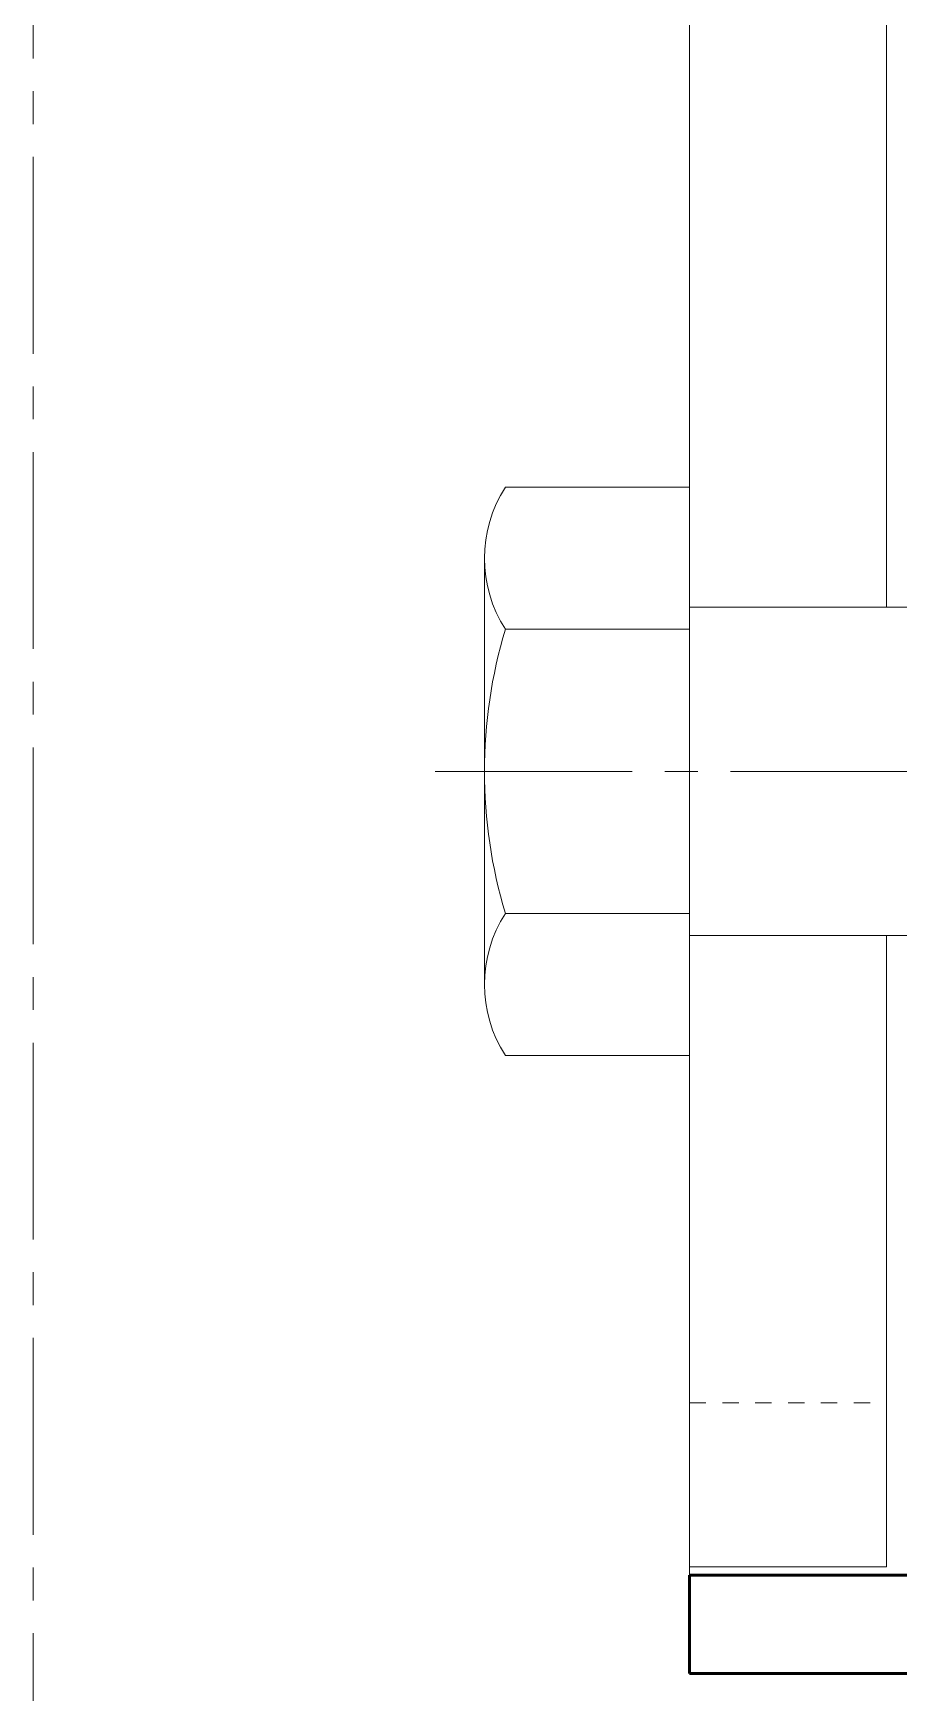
# Model space of a CAD drawing. Header units: millimetres. Extents: x -50460 to 50460, y -35640 to 35640.
# Drawn here: x -35234.7 to -35182, y 25635.8 to 25736.9 of the extents above; entities that cross this region are included whole.
import ezdxf

# ---------------------------------------------------------------- set-up
doc = ezdxf.new("R2010")
doc.units = ezdxf.units.MM
doc.set_wipeout_variables(frame=1)
doc.linetypes.add('点画线', pattern=[18, 12, -2, 2, -2])
doc.linetypes.add('虚线', pattern=[2, 1, -1])
for name, color, linetype, lineweight in [('ACADSichtbare Kanten(DIN_Schmid)', 7, 'Continuous', 50), ('EB0', 7, 'Continuous', 15), ('中心线层', 1, '点画线', 18), ('尺寸线层', 4, 'Continuous', 18), ('粗实线层', 7, 'Continuous', 15), ('粗实线层_1', 7, 'Continuous', 15), ('细实线层', 3, 'Continuous', 18), ('虚线层', 100, '虚线', 18)]:
    doc.layers.add(name, color=color, linetype=linetype, lineweight=lineweight)

# ---------------------------------------------------------------- blocks, each defined once
blk = doc.blocks.new('*X982')
at = {"layer": '粗实线层'}
for p, q in [((0, -177), (0, -10)), ((12, -10), (12, -177)), ((0, -187), (0, -177)), ((12, -177), (12, -187)), ((0, -187), (12, -187))]:
    blk.add_line(p, q, dxfattribs=at)
at = {"layer": '虚线层'}
blk.add_line((0, -177), (12, -177), dxfattribs=at)
blk = doc.blocks.new('*X983')
at = {"layer": 'ACADSichtbare Kanten(DIN_Schmid)', "linetype": 'Continuous', "lineweight": 50}
for p, q in [((-297.22, -170.59), (-297.22, -164.59)), ((-127.22, -164.59), (-297.22, -164.59)), ((-127.22, -170.59), (-297.22, -170.59))]:
    blk.add_line(p, q, dxfattribs=at)
at = {"layer": '粗实线层_1'}
blk.add_line((-297.22, -170.59), (-297.22, 29.41), dxfattribs=at)
blk = doc.blocks.new('*X979')
at = {"layer": '中心线层'}
blk.add_line((1.42, -178), (27.42, -178), dxfattribs=at)
at = {"layer": '粗实线层_1'}
for name, p in [('*X983', (306.22, -62.41)), ('*X982', (9, -39.5))]:
    blk.add_blockref(name, p, dxfattribs=at)
blk = doc.blocks.new('*X986')
at = {"layer": 'EB0'}
for p, q in [((-11.22, 17.32), (0, 17.32)), ((0, -17.32), (0, 17.32)), ((-12.5, -12.99), (-12.5, 12.99)), ((0, -10), (0, 10)), ((0, 10), (138.5, 10)), ((-11.22, 8.66), (0, 8.66)), ((-11.22, -8.66), (0, -8.66)), ((0, -10), (138.5, -10)), ((-11.22, -17.32), (0, -17.32))]:
    blk.add_line(p, q, dxfattribs=at)
for centre, radius, start, end in [((-4.52, 12.99), 7.98, 147.1328, 212.8672), ((17.5, 0), 30, 163.2213, 196.7787), ((-4.52, -12.99), 7.98, 147.1328, 212.8672)]:
    blk.add_arc(centre, radius, start, end, dxfattribs=at)
at = {"layer": '中心线层', "linetype": '点画线', "lineweight": 18}
blk.add_line((-15.5, 0), (143, 0), dxfattribs=at)
blk = doc.blocks.new('*X947')
at = {"layer": '粗实线层_1'}
blk.add_blockref('*X979', (-984, 238), dxfattribs=at)
blk.add_wipeout([(-835, 60), (-835, 68.5), (-835, 68.5), (-836.5, 70), (-836.5, 70), (-881, 70), (-881, 70), (-893.5, 70), (-893.5, 70), (-975, 70), (-975, 70), (-975, 77.32), (-975, 77.32), (-986.22, 77.32), (-986.22, 77.32), (-986.3, 77.19), (-986.38, 77.06), (-986.46, 76.93), (-986.53, 76.8), (-986.61, 76.66), (-986.67, 76.52), (-986.74, 76.39), (-986.8, 76.25), (-986.87, 76.11), (-986.92, 75.97), (-986.98, 75.83), (-987.03, 75.68), (-987.08, 75.54), (-987.13, 75.39), (-987.17, 75.25), (-987.22, 75.1), (-987.25, 74.95), (-987.29, 74.81), (-987.32, 74.66), (-987.35, 74.51), (-987.38, 74.36), (-987.41, 74.21), (-987.43, 74.06), (-987.45, 73.9), (-987.46, 73.75), (-987.48, 73.6), (-987.49, 73.45), (-987.49, 73.3), (-987.5, 73.14), (-987.5, 72.99), (-987.5, 72.99), (-987.5, 60), (-987.5, 60), (-987.5, 47.01), (-987.5, 47.01), (-987.5, 46.86), (-987.49, 46.7), (-987.49, 46.55), (-987.48, 46.4), (-987.46, 46.25), (-987.45, 46.1), (-987.43, 45.94), (-987.41, 45.79), (-987.38, 45.64), (-987.35, 45.49), (-987.32, 45.34), (-987.29, 45.19), (-987.25, 45.05), (-987.22, 44.9), (-987.17, 44.75), (-987.13, 44.61), (-987.08, 44.46), (-987.03, 44.32), (-986.98, 44.17), (-986.92, 44.03), (-986.87, 43.89), (-986.8, 43.75), (-986.74, 43.61), (-986.67, 43.48), (-986.61, 43.34), (-986.53, 43.2), (-986.46, 43.07), (-986.38, 42.94), (-986.3, 42.81), (-986.22, 42.68), (-986.22, 42.68), (-975, 42.68), (-975, 42.68), (-975, 50), (-975, 50), (-893.5, 50), (-893.5, 50), (-881, 50), (-881, 50), (-836.5, 50), (-836.5, 50), (-835, 51.5), (-835, 51.5)]).dxf.layer = '粗实线层_1'
blk.add_blockref('*X986', (-975, 60), dxfattribs=at)
blk = doc.blocks.new('*X805')
at = {"layer": '细实线层'}
blk.add_blockref('*X947', (-1515, 4855), dxfattribs=at)
at = {"layer": '中心线层'}
blk.add_line((-2530, 404.46), (-2530, 6480.5), dxfattribs=at)

msp = doc.modelspace()

# ---------------------------------------------------------------- block references
at = {"layer": '尺寸线层'}
msp.add_blockref('*X805', (-32704.742, 20776.945), dxfattribs=at)

doc.saveas('drawing.dxf')
